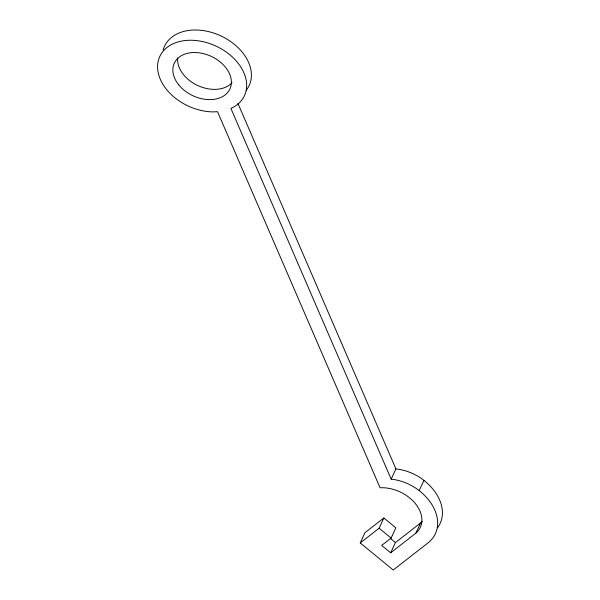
<?xml version="1.0" encoding="UTF-8"?>
<svg xmlns="http://www.w3.org/2000/svg" width="600" height="600" viewBox="0 0 600 600"><rect width="100%" height="100%" fill="white"/><g stroke="black" fill="none" stroke-linecap="round" stroke-linejoin="round"><path stroke-width="0.9" d="M237.885 103.312L395.918 468.915A40.223 28.492 24.9 0 1 423.938 480.39L419.183 490.635A48 33.998 24.9 0 1 427.853 543.037L393.225 570L360.225 542.933L364.972 532.695L383.865 517.987L395.865 527.827L391.11 538.072L381.668 545.423L390.668 552.803L415.853 533.197L420.607 522.96A33.345 23.625 24.9 0 0 422.265 521.325M419.183 490.635A40.223 28.492 24.9 0 0 391.162 479.153L395.918 468.915M360.225 542.933L379.11 528.225L383.865 517.987M390.668 552.803L395.423 542.565L420.607 522.96M379.11 528.225L391.11 538.072M390.577 538.59L395.423 542.565M391.162 479.153L230.895 108.39L233.228 107.333A46.65 33.045 24.9 0 0 221.43 48.922A46.65 33.045 24.9 0 0 157.8 63.383A46.65 33.045 24.9 0 0 213.12 111.9L217.522 111.705L380.085 487.785L382.92 487.717A33.345 23.625 24.9 0 1 416.588 505.192A33.345 23.625 24.9 0 1 415.853 533.197M163.178 49.988A46.65 33.045 24.9 0 1 221.7 36.293A46.65 33.045 24.9 0 1 246.308 90.15M423.938 480.39A48 33.998 24.9 0 1 437.513 527.835M232.035 82.695A30.652 21.712 24.9 0 1 198.03 85.665A30.652 21.712 24.9 0 1 177.69 57.975M178.68 84.802A30.652 21.712 24.9 0 0 229.02 90.645A30.652 21.712 24.9 0 0 198.653 52.762A30.652 21.712 24.9 0 0 178.68 84.802"/></g></svg>
